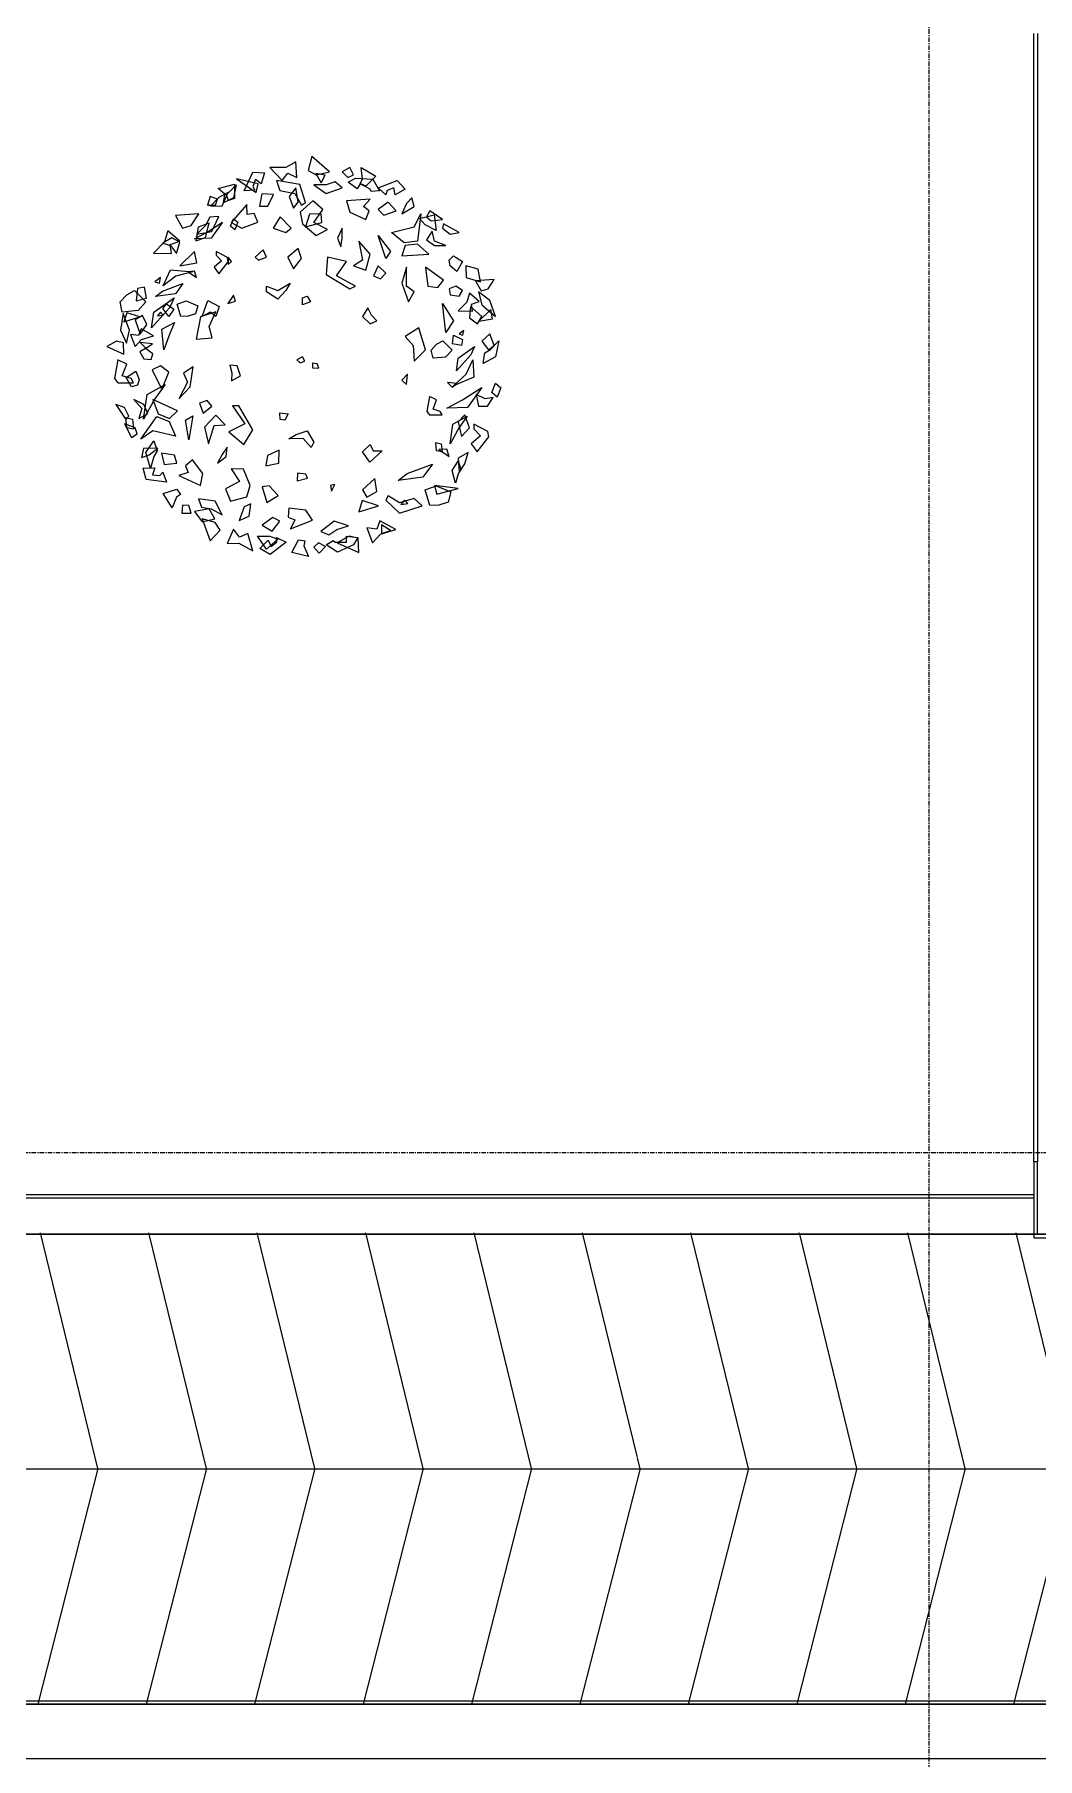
# Model space of a CAD drawing. Header units: millimetres. Extents: x 5357 to 201988, y -16345 to 109895.
# Drawn here: x 103477 to 106253, y 51862 to 56630 of the extents above; entities that cross this region are included whole.
import ezdxf

# ---------------------------------------------------------------- set-up
doc = ezdxf.new("R2010")
doc.units = ezdxf.units.MM
doc.linetypes.add('Grid Line', pattern=[22.225, 12.7, -3.175, 3.175, -3.175])
for name, color, linetype, lineweight in [('0-1', 7, 'Continuous', 5), ('A-DETL-THIN', 151, 'Continuous', 9), ('A-FLOR-1', 10, 'Continuous', 9), ('A-WALL', 113, 'Continuous', 9), ('A-WALL-4', 113, 'Continuous', 18), ('G-IMPT', 8, 'Continuous', 9), ('L-PLNT', 71, 'Continuous', 9), ('S-GRID-1', 1, 'Grid Line', 9)]:
    doc.layers.add(name, color=color, linetype=linetype, lineweight=lineweight)

# ---------------------------------------------------------------- blocks, each defined once
blk = doc.blocks.new('NCV_TKTC_KET CAU_rvt-1-TKCS_MB SÂN ĐƯỜNG NỘI BỘ')
at = {"layer": 'A-FLOR-1'}
for p, q in [((101752.6, 53311.9), (106242.5, 53311.9)), ((106242.5, 53311.9), (101752.6, 53311.9))]:
    blk.add_line(p, q, dxfattribs=at)
blk = doc.blocks.new('CAY BACH TRINH - CAY BACH TRINH_dwg-2249800-TKCS_MB SÂN ĐƯỜNG NỘI BỘ')
at = {"layer": 'G-IMPT', "flags": 128}
for points in [[(-357, 1653), (-250, 1541), (-201, 1603), (-123, 1566), (-133, 1703), (-220, 1653)], [(7, 1749), (-25, 1628), (43, 1591), (160, 1616)], [(335, 1653), (267, 1616), (316, 1566), (365, 1591)], [(423, 1516), (443, 1553), (433, 1653), (560, 1578), (472, 1491)], [(-715, 1368), (-728, 1408), (-805, 1472), (-663, 1508), (-663, 1385)], [(-648, 1504), (-672, 1392), (-758, 1347), (-746, 1419), (-706, 1444)], [(-477, 1437), (-459, 1512), (-646, 1555)], [(-578, 1452), (-505, 1613), (-404, 1608), (-431, 1511), (-482, 1548), (-505, 1489), (-486, 1456)], [(-83, 1327), (-48, 1351), (-99, 1506), (-301, 1542), (-270, 1454), (-140, 1428)], [(23, 1503), (131, 1428), (267, 1478), (209, 1528), (131, 1503)], [(121, 1587), (40, 1602), (86, 1521)], [(533, 1553), (590, 1452), (520, 1446), (509, 1467), (423, 1512), (399, 1468), (319, 1525), (383, 1562)], [(579, 1478), (745, 1541), (813, 1466), (725, 1416), (716, 1478), (657, 1453), (647, 1416)], [(-874, 1403), (-896, 1328), (-826, 1327), (-809, 1379)], [(-870, 1320), (-769, 1323), (-719, 1438), (-798, 1395)], [(-428, 1425), (-446, 1319), (-376, 1318), (-327, 1420)], [(-133, 1478), (-191, 1403), (-152, 1303), (-113, 1353)], [(14, 1366), (-94, 1266), (-74, 1166), (43, 1066), (140, 1116), (23, 1178), (101, 1291)], [(511, 1378), (306, 1366), (335, 1266), (472, 1203), (501, 1278), (452, 1316)], [(667, 1353), (579, 1291), (628, 1241), (735, 1278)], [(871, 1391), (823, 1341), (784, 1253), (891, 1316)], [(-1174, 1238), (-1112, 1130), (-1037, 1152), (-972, 1252)], [(-989, 1076), (-860, 1099), (-799, 1231), (-876, 1225), (-913, 1152)], [(-697, 1145), (-671, 1210), (-634, 1180), (-660, 1114)], [(-556, 1333), (-692, 1179), (-600, 1129), (-460, 1181), (-492, 1255), (-553, 1247)], [(-269, 1228), (-328, 1128), (-220, 1091), (-172, 1128)], [(-50, 1140), (92, 1178), (86, 1252), (-14, 1249)], [(696, 1091), (891, 1141), (949, 1253), (920, 1016), (803, 1003)], [(1064, 1244), (1080, 1108), (985, 1158), (937, 1212)], [(1027, 1278), (998, 1228), (1037, 1191), (1135, 1203)], [(-1364, 914), (-1208, 910), (-1218, 988), (-1136, 1017), (-1240, 1107), (-1267, 1010)], [(-1164, 910), (-1135, 1007), (-1204, 1044), (-1282, 1000), (-1216, 980)], [(-766, 1181), (-866, 1042), (-1009, 1038), (-900, 1094)], [(-996, 1019), (-915, 1047), (-883, 1171), (-978, 1137)], [(267, 1128), (228, 1041), (257, 966), (267, 1041)], [(647, 866), (579, 1066), (686, 928)], [(1047, 1103), (998, 1028), (1066, 978), (1164, 978), (1066, 1016)], [(1144, 1166), (1135, 1128), (1203, 1078), (1281, 1091)], [(-1010, 928), (-1137, 803), (-990, 828)], [(-840, 791), (-799, 735), (-718, 839), (-724, 876), (-821, 927), (-821, 894), (-775, 847)], [(-415, 941), (-483, 878), (-454, 853), (-386, 878)], [(-113, 953), (-201, 878), (-152, 778), (-84, 866)], [(413, 1016), (443, 853), (365, 803), (472, 766), (511, 903)], [(813, 978), (784, 891), (1018, 903), (920, 991)], [(-1279, 631), (-1217, 768), (-1027, 752), (-1169, 714)], [(-993, 702), (-1009, 756), (-1064, 751)], [(-717, 878), (-717, 816), (-688, 841)], [(140, 878), (131, 728), (335, 603), (384, 628), (218, 716), (306, 841)], [(579, 803), (540, 716), (599, 691), (647, 741)], [(823, 791), (784, 653), (842, 491), (891, 578), (823, 628)], [(988, 791), (1008, 628), (1096, 616), (1144, 678)], [(1261, 753), (1203, 803), (1193, 853), (1232, 891), (1310, 841)], [(1339, 702), (1463, 665), (1444, 774), (1337, 802)], [(-1424, 524), (-1440, 618), (-1501, 607), (-1513, 501)], [(-1302, 703), (-1351, 666), (-1312, 653)], [(-1109, 650), (-1174, 560), (-1345, 537), (-1285, 585)], [(-220, 591), (-289, 516), (-386, 578), (-386, 628), (-289, 591), (-181, 653)], [(1310, 591), (1252, 628), (1193, 603), (1203, 553), (1281, 541)], [(1422, 673), (1471, 586), (1531, 604), (1583, 684)], [(-1595, 553), (-1527, 591), (-1429, 491), (-1497, 416), (-1634, 403), (-1653, 491)], [(-1380, 266), (-1361, 403), (-1185, 528), (-1224, 441)], [(-1283, 435), (-1251, 475), (-1188, 428), (-1232, 366)], [(-1065, 367), (-1127, 366), (-1158, 473), (-1082, 500), (-981, 458), (-1000, 389)], [(-942, 366), (-893, 503), (-795, 453), (-825, 366), (-873, 403)], [(-721, 477), (-654, 499), (-671, 550)], [(-74, 528), (-35, 541), (-6, 491), (-74, 466)], [(1135, 478), (1232, 328), (1164, 228), (1154, 328)], [(1270, 413), (1394, 410), (1386, 473), (1452, 496), (1368, 568), (1347, 490)], [(1378, 453), (1369, 353), (1437, 303), (1476, 366)], [(1447, 578), (1476, 466), (1593, 366), (1544, 503)], [(-1597, 135), (-1570, 248), (-1626, 391), (-1648, 247)], [(-1619, 320), (-1482, 361), (-1595, 398)], [(-1478, 213), (-1422, 297), (-1459, 373), (-1523, 336)], [(-1328, 370), (-1279, 378), (-1302, 402)], [(-1274, 77), (-1290, 255), (-1183, 312), (-1221, 219)], [(-855, 181), (-881, 279), (-825, 405), (-958, 362), (-994, 169)], [(491, 441), (443, 366), (511, 303), (569, 328), (521, 378)], [(1553, 425), (1451, 325), (1568, 345)], [(-1619, 40), (-1622, 139), (-1683, 152), (-1767, 105)], [(-1363, 198), (-1471, 259), (-1494, 200), (-1562, 210), (-1523, 107), (-1467, 166)], [(813, 191), (881, 116), (891, -22), (988, 78), (930, 266)], [(1085, 125), (1140, 155), (1218, 75), (1163, 15), (1054, 5), (1038, 75)], [(1310, 166), (1300, 116), (1222, 128), (1232, 203)], [(1319, 245), (1280, 215), (1311, 205)], [(1476, 153), (1534, 78), (1583, 116), (1544, 216)], [(1624, 156), (1594, 16), (1487, -41), (1502, 50), (1551, 81)], [(-1482, 60), (-1448, -1), (-1384, -6), (-1369, 43), (-1433, 90)], [(-1478, 141), (-1429, 91), (-1371, 128)], [(-74, 16), (-123, -9), (-94, -34), (-55, -22)], [(1256, -105), (1272, 5), (1412, 105), (1381, 35)], [(-1595, -47), (-1673, -9), (-1702, -172), (-1673, -209), (-1536, -209), (-1556, -172), (-1634, -147)], [(-1515, -106), (-1486, -178), (-1501, -227), (-1553, -242), (-1599, -161)], [(-1291, -267), (-1232, -115), (-1304, -62), (-1376, -95)], [(-1145, -345), (-1046, -242), (-1021, -71), (-1105, -125), (-1069, -201)], [(-688, -191), (-610, -147), (-641, -60), (-704, -55), (-685, -122)], [(11, -79), (65, -80), (51, -44), (11, -37)], [(832, -134), (784, -184), (823, -222)], [(1398, -9), (1408, -159), (1232, -234), (1339, -134)], [(-1449, -521), (-1419, -309), (-1263, -222), (-1351, -346)], [(1477, -247), (1352, -421), (1173, -426), (1309, -356)], [(1179, -205), (1218, -245), (1264, -215)], [(1563, -293), (1595, -211), (1641, -250), (1609, -331)], [(-1604, -526), (-1578, -497), (-1615, -421), (-1690, -396)], [(-1489, -516), (-1411, -473), (-1448, -396), (-1534, -351), (-1465, -430)], [(-1224, -515), (-1157, -451), (-1369, -353), (-1324, -476)], [(-935, -470), (-860, -411), (-900, -361), (-966, -383)], [(-582, -741), (-504, -613), (-626, -407), (-681, -406), (-575, -561), (-711, -631)], [(1085, -355), (1023, -325), (999, -455), (1023, -485), (1132, -485), (1116, -455), (1054, -435)], [(1427, -309), (1447, -409), (1525, -409), (1573, -334), (1505, -346)], [(-1553, -680), (-1504, -649), (-1521, -598), (-1613, -563)], [(-1546, -521), (-1536, -609), (-1595, -596), (-1604, -509)], [(-1173, -669), (-1368, -622), (-1473, -694), (-1336, -498), (-1227, -542)], [(-1024, -493), (-1058, -702), (-1088, -530)], [(-888, -735), (-838, -578), (-745, -570), (-823, -487), (-921, -590)], [(-229, -532), (-269, -525), (-272, -467), (-200, -477)], [(1202, -735), (1225, -565), (1350, -495), (1280, -595)], [(1330, -484), (1271, -546), (1300, -671), (1369, -596)], [(1384, -736), (1435, -805), (1537, -675), (1529, -628), (1408, -565), (1408, -607), (1465, -665)], [(-1390, -946), (-1429, -809), (-1361, -709), (-1332, -796), (-1361, -846)], [(-129, -656), (-34, -622), (23, -722), (0, -767), (-69, -688), (-193, -693)], [(614, -795), (506, -893), (444, -803), (510, -740), (536, -796)], [(1124, -735), (1132, -805), (1085, -795), (1077, -725)], [(-1468, -852), (-1402, -831), (-1326, -772), (-1450, -777)], [(-1270, -915), (-1163, -901), (-1183, -834), (-1295, -817)], [(-1144, -1010), (-957, -1095), (-936, -993), (-1027, -873), (-1088, -926), (-1063, -982)], [(-811, -903), (-736, -844), (-727, -764), (-770, -826)], [(-393, -926), (-281, -901), (-277, -790), (-378, -835)], [(1193, -846), (1173, -780), (1104, -785)], [(1249, -1075), (1218, -965), (1272, -885), (1295, -955), (1272, -995)], [(1359, -809), (1271, -859), (1281, -984), (1330, -909)], [(-1251, -1066), (-1426, -1044), (-1452, -946), (-1351, -943), (-1371, -1002), (-1308, -1008), (-1282, -979)], [(-698, -1231), (-557, -1193), (-527, -1096), (-584, -953), (-693, -951), (-619, -1061), (-741, -1124)], [(-120, -1056), (-31, -1033), (-45, -997), (-117, -988)], [(550, -1034), (443, -1134), (482, -1196), (569, -1146)], [(1048, -911), (967, -1024), (753, -1052), (829, -993)], [(-1130, -1172), (-1165, -1196), (-1203, -1289), (-1280, -1164), (-1162, -1128)], [(-384, -1242), (-286, -1181), (-363, -1098), (-424, -1108)], [(176, -1143), (205, -1087), (168, -1096)], [(667, -1184), (647, -1221), (764, -1334), (959, -1271), (891, -1209), (764, -1246)], [(1103, -1266), (1025, -1267), (986, -1133), (1081, -1099), (1208, -1151), (1184, -1238)], [(1066, -1096), (1086, -1171), (1271, -1121)], [(-1117, -1335), (-1039, -1334), (-1059, -1267), (-1114, -1266)], [(-883, -1296), (-1010, -1321), (-942, -1409), (-834, -1384)], [(-771, -1348), (-831, -1232), (-975, -1212), (-947, -1284), (-866, -1298)], [(-622, -1399), (-535, -1360), (-523, -1254), (-580, -1280)], [(-180, -1469), (12, -1396), (-45, -1309), (-194, -1290), (-200, -1370), (-142, -1392)], [(411, -1324), (581, -1272), (441, -1226)], [(775, -1261), (835, -1251), (807, -1222)], [(-872, -1573), (-787, -1482), (-829, -1416), (-944, -1384)], [(-505, -1659), (-547, -1509), (-620, -1542), (-671, -1472), (-727, -1598), (-626, -1595)], [(-336, -1491), (-270, -1405), (-332, -1372), (-423, -1439)], [(323, -1445), (199, -1404), (83, -1492), (153, -1523), (221, -1476)], [(731, -1476), (595, -1400), (567, -1474), (481, -1461), (531, -1590), (600, -1516)], [(608, -1509), (686, -1484), (608, -1434)], [(-386, -1646), (-464, -1534), (-357, -1534), (-289, -1559)], [(-215, -1584), (-355, -1693), (-443, -1641), (-373, -1567), (-346, -1624), (-297, -1583), (-299, -1545)], [(-55, -1574), (-63, -1616), (-24, -1708), (-167, -1674), (-109, -1565)], [(69, -1680), (123, -1624), (62, -1590), (23, -1629)], [(228, -1671), (131, -1609), (189, -1571), (209, -1584), (306, -1584), (306, -1534), (404, -1546), (365, -1609)], [(411, -1674), (406, -1550), (330, -1534), (226, -1592)]]:
    blk.add_lwpolyline(points, close=True, dxfattribs=at)
blk = doc.blocks.new('CAY BACH TRINH - CAY BACH TRINH-2249732-TKCS_MB SÂN ĐƯỜNG NỘI BỘ')
at = {"xscale": 0.3200000000000001, "yscale": 0.3200000000000001, "zscale": 0.3200000000000001}
blk.add_blockref('CAY BACH TRINH - CAY BACH TRINH_dwg-2249800-TKCS_MB SÂN ĐƯỜNG NỘI BỘ', (0, 0), dxfattribs=at)

msp = doc.modelspace()

# ---------------------------------------------------------------- linework, layer by layer
at = {"layer": 'A-DETL-THIN'}
for p, q in [((100452.6, 53311.9), (106252.6, 53311.9)), ((106252.6, 53311.9), (100452.6, 53311.9)), ((110552.6, 53311.9), (101752.6, 53311.9)), ((101752.6, 53311.9), (110552.6, 53311.9)), ((103494.3, 53311.9), (103493.3, 53315.9)), ((103652.6, 52663.9), (103494.3, 53311.9)), ((103794.3, 53311.9), (103793.3, 53315.9)), ((103952.6, 52663.9), (103794.3, 53311.9)), ((104094.3, 53311.9), (104093.3, 53315.9)), ((104252.6, 52663.9), (104094.3, 53311.9)), ((104394.3, 53311.9), (104393.3, 53315.9)), ((104552.6, 52663.9), (104394.3, 53311.9)), ((104694.3, 53311.9), (104693.3, 53315.9)), ((104852.6, 52663.9), (104694.3, 53311.9)), ((104994.3, 53311.9), (104993.3, 53315.9)), ((105145.2, 52694.4), (104994.3, 53311.9)), ((105294.3, 53311.9), (105293.3, 53315.9)), ((105452.6, 52663.9), (105294.3, 53311.9)), ((105594.3, 53311.9), (105593.3, 53315.9)), ((105752.6, 52663.9), (105594.3, 53311.9)), ((105894.3, 53311.9), (105893.3, 53315.9)), ((106052.6, 52663.9), (105894.3, 53311.9)), ((106194.3, 53311.9), (106193.3, 53315.9)), ((106352.6, 52663.9), (106194.3, 53311.9)), ((105152.6, 52663.9), (105145.5, 52692.9)), ((110552.6, 52661.9), (101752.6, 52661.9)), ((103652.6, 52663.9), (103486, 52011.9)), ((103952.6, 52663.9), (103786, 52011.9)), ((104252.6, 52663.9), (104086, 52011.9)), ((104552.6, 52663.9), (104386, 52011.9)), ((104852.6, 52663.9), (104686, 52011.9)), ((105152.6, 52663.9), (104986, 52011.9)), ((105452.6, 52663.9), (105286, 52011.9)), ((105752.6, 52663.9), (105586, 52011.9)), ((106052.6, 52663.9), (105886, 52011.9)), ((106352.6, 52663.9), (106186, 52011.9)), ((101752.6, 52011.9), (110552.6, 52011.9)), ((110552.6, 52011.9), (101752.6, 52011.9))]:
    msp.add_line(p, q, dxfattribs=at)
at = {"layer": 'A-WALL'}
for p, q in [((106242.5, 53511.9), (106242.5, 56633.3)), ((106252.5, 56633.3), (106252.5, 53511.9)), ((106242.5, 53411.9), (100652.6, 53411.9)), ((100752.6, 53421.9), (106242.5, 53421.9)), ((106242.5, 53311.9), (100642.6, 53311.9)), ((101742.6, 52021.9), (110562.6, 52021.9)), ((101752.6, 52011.9), (110552.6, 52011.9)), ((101752.6, 51861.9), (110552.6, 51861.9))]:
    msp.add_line(p, q, dxfattribs=at)
at = {"layer": 'A-WALL-4'}
for p, q in [((106252.5, 53511.9), (106242.5, 53511.9)), ((106242.5, 53511.9), (106242.5, 53301.9)), ((106252.5, 53312), (106252.5, 53511.9)), ((106242.5, 53301.9), (112042.6, 53301.9))]:
    msp.add_line(p, q, dxfattribs=at)
at = {"layer": 'S-GRID-1'}
for p, q in [((105952.6, 20960.6), (105952.6, 80482.7)), ((131551.8, 53536.9), (29351.8, 53536.9))]:
    msp.add_line(p, q, dxfattribs=at)

# ---------------------------------------------------------------- block references
at = {"layer": '0-1'}
msp.add_blockref('NCV_TKTC_KET CAU_rvt-1-TKCS_MB SÂN ĐƯỜNG NỘI BỘ', (0, 0), dxfattribs=at)
at = {"layer": 'L-PLNT'}
msp.add_blockref('CAY BACH TRINH - CAY BACH TRINH-2249732-TKCS_MB SÂN ĐƯỜNG NỘI BỘ', (104242.5, 55733.3), dxfattribs=at)

doc.saveas('drawing.dxf')
